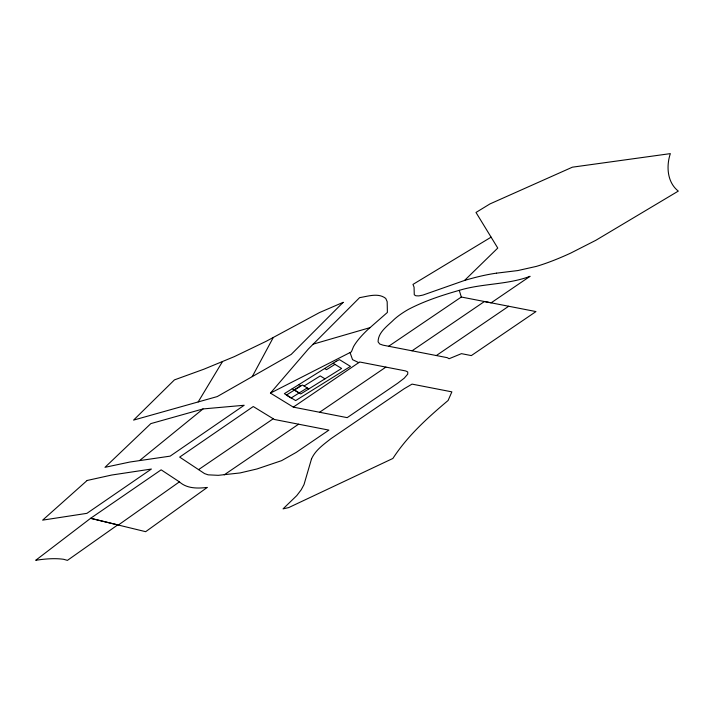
<?xml version="1.0" encoding="UTF-8"?>
<svg xmlns="http://www.w3.org/2000/svg" width="714" height="714" viewBox="0 0 714 714"><rect width="100%" height="100%" fill="white"/><g stroke="black" fill="none" stroke-linecap="round" stroke-linejoin="round"><path stroke-width="1.07" d="M252.247 376.626L273.266 337.535M198.171 401.937L222.375 361.775M270.445 393.102L308.412 348.941L359.606 297.631C368.04 296.337 378.286 292.535 385.738 298.425L387.175 301.665L387.39 312.446L368.103 329.324A87.733 22.562 -29.9 0 0 353.466 346.763L351.386 351.868L270.445 393.102L293.311 407.123L347.183 417.645L397.689 383.222L404.213 378.206L407.721 374.154L407.756 371.958L405.677 370.941L359.669 361.998L293.311 407.123M491.098 237.164L412.978 284.404L414.058 287.153L414.272 294.793L415.887 295.783L418.832 295.899L422.947 295.078L464.555 280.441L497.765 248.07L475.997 212.46L489.938 203.936L572.378 167.183L670.339 153.626C666.135 166.228 667.153 182.347 678.3 191.102L595.797 240.323L570.905 252.997A103.958 26.73 -29.9 0 1 536.401 266.384L517.837 270.561L496.507 273.167M139.748 460.432L203.044 408.935L244.17 405.266L170.155 456.139L129.93 462.02L105.003 467.313L150.824 423.616L203.044 408.935M118.381 525.022L179.41 481.861C187.014 488.778 197.707 488.537 207.256 487.43L145.665 531.68L90.616 518.302L35.7 560.294A208.051 53.496 -29.9 0 1 63.689 559.312L67.428 560.374L117.739 524.879L90.616 518.302L161.15 469.83L179.41 481.861M198.59 469.616L273.239 418.77L274.372 419.475L328.904 430.114L296.248 452.373L281.637 460.637L256.978 468.964L240.056 472.945L218.297 475.328L208.158 474.837L204.543 473.587L179.669 457.103L253.256 406.534L273.239 418.77M224.223 474.837L298.595 424.187M319.604 412.264L385.89 367.103M436.343 355.536L508.68 306.252M412.058 350.806L484.44 301.522L535.973 311.572L471.329 355.59L461.449 353.653L449.088 358.731L447.259 357.669L382.981 345.157L379.714 344.005L378.09 341.836C378.09 332.126 387.72 325.87 393.914 319.649A25.847 6.649 -29.9 0 1 408.47 309.358C425.749 300.326 444.554 294.454 463.288 289.206C485.288 283.44 508.627 284.413 530.091 276.3L491.152 302.825L461.324 297.024L388.648 346.272M294.079 389.889L300.701 385.765L298.836 384.623M334.964 364.381L326.521 369.656L324.656 368.513M304.093 385.997L320.229 375.93L324.968 378.839M307.243 387.925L291.107 398.001L286.359 395.092L302.495 385.016L308.832 388.907M313.196 344.148L369.986 327.646M358.749 362.623L352.546 359.66L350.038 352.555M333.099 363.239L341.604 368.46L300.728 393.967L292.222 388.755M294.427 390.058L299.175 392.968M459.254 290.33L461.324 297.024M464.555 280.441A188.692 48.516 -29.9 0 1 496.507 273.159M311.465 459.048L304.003 484.61L301.228 489.759L296.765 495.605L283.056 508.868L288.679 507.6L392.887 458.459C407.515 435.915 427.686 417.663 448.106 400.483L451.873 391.861L412.058 384.114L404.16 388.746L330.832 438.753C323.567 444.527 315.258 450.248 311.465 459.048M343.157 302.352L291.196 354.421L217.226 396.582L133.589 420.1L174.43 379.893L203.972 369.174L234.379 356.607L266.161 341.301L319.435 312.598L343.157 302.352M87.135 480.477L42.644 520.14L86.912 513.348L151.386 469.036L111.696 475.033L87.135 480.477M336.294 361.248L284.368 393.655L295.667 400.59L350.467 366.398L339.453 359.642L336.294 361.248"/></g></svg>
